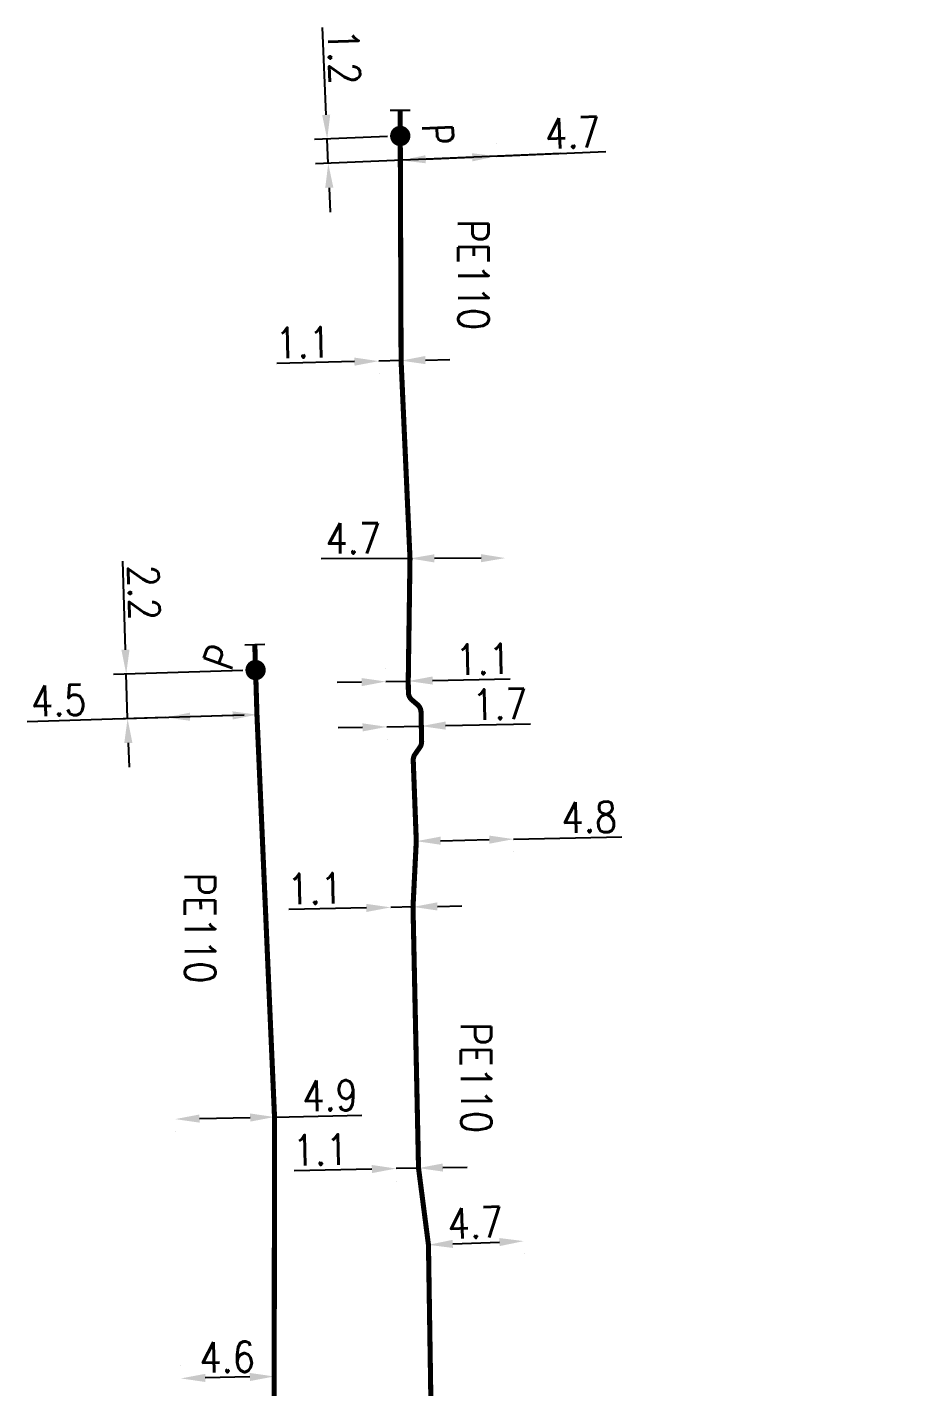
# Model space of a CAD drawing. Header units: millimetres. Extents: x 133989 to 135004, y 130988 to 132014.
# Drawn here: x 134098.9 to 134142.3, y 131514.5 to 131581.5 of the extents above; entities that cross this region are included whole.
import ezdxf
from ezdxf.enums import TextEntityAlignment as Align

# ---------------------------------------------------------------- set-up
doc = ezdxf.new("R2010")
doc.units = ezdxf.units.MM
doc.header["$PDMODE"] = 34
doc.linetypes.add('L_25_PE', pattern=[2000, 1000, 1000])
doc.layers.get('0').update_dxf_attribs({"linetype": 'CONTINUOUS'})
doc.layers.get('Defpoints').update_dxf_attribs({"linetype": 'CONTINUOUS'})
for name, color, linetype in [('L_150', 1, 'CONTINUOUS'), ('L_300', 7, 'CONTINUOUS'), ('L_340', 7, 'CONTINUOUS')]:
    doc.layers.add(name, color=color, linetype=linetype)
doc.styles.add('G_ROMANS', font='ROMANS.SHX', dxfattribs={"width": 0.75})
doc.styles.get("Standard").update_dxf_attribs({"font": 'romans.shx', "width": 0.85})
doc.dimstyles.get("Standard").update_dxf_attribs({"dimtxt": 1.5, "dimasz": 1.2, "dimexe": 0.625, "dimexo": 0.625, "dimgap": 0.25, "dimtad": 1, "dimdec": 1, "dimzin": 0, "dimdsep": 46, "dimtxsty": 'Standard', "dimcen": -0.5, "dimadec": 0, "dimazin": 0, "dimtfac": 1, "dimtdec": 1, "dimtmove": 0, "dimatfit": 3, "dimfxl": 0, "dimtolj": 1, "dimtzin": 0, "dimarcsym": 0})

# ---------------------------------------------------------------- blocks, each defined once
blk = doc.blocks.new('*D146')
at = {"layer": 'Defpoints', "color": 0, "linetype": 'Continuous', "transparency": 16777216}
for p in [(134118.659, 131521.503), (134123.355, 131521.687), (134123.355, 131521.687)]:
    blk.add_point(p, dxfattribs=at)
at = {"layer": 'L_150', "color": 0, "linetype": 'Continuous', "lineweight": -2, "transparency": 16777216}
for p, q in [((134119.858, 131521.55), (134122.156, 131521.64)), ((134118.683, 131520.879), (134118.683, 131520.879)), ((134123.379, 131521.062), (134123.379, 131521.062))]:
    blk.add_line(p, q, dxfattribs=at)
at = {"layer": 'L_150', "color": 0, "linetype": 'Continuous', "transparency": 16777216}
for points in [[(134119.85, 131521.75), (134119.865, 131521.35), (134118.659, 131521.503)], [(134122.148, 131521.84), (134122.164, 131521.44), (134123.355, 131521.687)]]:
    blk.add_solid(points, dxfattribs=at)
at = {"layer": 'L_150', "color": 0, "linetype": 'Continuous', "transparency": 16777216, "insert": (134120.968, 131522.594), "char_height": 1.5, "attachment_point": 5, "rotation": 2.2408}
blk.add_mtext('\\A1;4.7', dxfattribs=at)
blk = doc.blocks.new('*D147')
at = {"layer": 'Defpoints', "color": 0, "linetype": 'Continuous', "transparency": 16777216}
for p in [(134117.07, 131525.264), (134117.07, 131525.264), (134118.17, 131525.287)]:
    blk.add_point(p, dxfattribs=at)
at = {"layer": 'L_150', "color": 0, "linetype": 'Continuous', "lineweight": -2, "transparency": 16777216}
for p, q in [((134118.17, 131525.287), (134117.07, 131525.264)), ((134119.37, 131525.313), (134120.569, 131525.338)), ((134115.87, 131525.239), (134112.046, 131525.158)), ((134117.083, 131524.639), (134117.083, 131524.639)), ((134118.183, 131524.663), (134118.183, 131524.663))]:
    blk.add_line(p, q, dxfattribs=at)
at = {"layer": 'L_150', "color": 0, "linetype": 'Continuous', "transparency": 16777216}
for points in [[(134115.866, 131525.439), (134115.875, 131525.039), (134117.07, 131525.264)], [(134119.365, 131525.513), (134119.374, 131525.113), (134118.17, 131525.287)]]:
    blk.add_solid(points, dxfattribs=at)
at = {"layer": 'L_150', "color": 0, "linetype": 'Continuous', "transparency": 16777216, "insert": (134113.337, 131526.186), "char_height": 1.5, "attachment_point": 5, "rotation": 1.20938}
blk.add_mtext('\\A1;1.1', dxfattribs=at)
blk = doc.blocks.new('*D148')
at = {"layer": 'Defpoints', "color": 0, "linetype": 'Continuous', "transparency": 16777216}
for p in [(134116.798, 131538.136), (134116.798, 131538.136), (134117.898, 131538.159)]:
    blk.add_point(p, dxfattribs=at)
at = {"layer": 'L_150', "color": 0, "linetype": 'Continuous', "lineweight": -2, "transparency": 16777216}
for p, q in [((134115.599, 131538.11), (134111.774, 131538.03)), ((134117.898, 131538.159), (134116.798, 131538.136)), ((134119.098, 131538.184), (134120.298, 131538.21))]:
    blk.add_line(p, q, dxfattribs=at)
at = {"layer": 'L_150', "color": 0, "linetype": 'Continuous', "transparency": 16777216}
for points in [[(134115.594, 131538.31), (134115.603, 131537.91), (134116.798, 131538.136)], [(134119.094, 131538.384), (134119.102, 131537.984), (134117.898, 131538.159)]]:
    blk.add_solid(points, dxfattribs=at)
at = {"layer": 'L_150', "color": 0, "linetype": 'Continuous', "transparency": 16777216, "insert": (134113.066, 131539.057), "char_height": 1.5, "attachment_point": 5, "rotation": 1.20938}
blk.add_mtext('\\A1;1.1', dxfattribs=at)
blk = doc.blocks.new('*D149')
at = {"layer": 'Defpoints', "color": 0, "linetype": 'Continuous', "transparency": 16777216}
for p in [(134116.611, 131547.034), (134116.611, 131547.034), (134118.307, 131547.07)]:
    blk.add_point(p, dxfattribs=at)
at = {"layer": 'L_150', "color": 0, "linetype": 'Continuous', "lineweight": -2, "transparency": 16777216}
for p, q in [((134115.411, 131547.009), (134114.211, 131546.984)), ((134116.611, 131547.034), (134118.307, 131547.07)), ((134119.507, 131547.095), (134123.695, 131547.184)), ((134116.624, 131546.409), (134116.624, 131546.409))]:
    blk.add_line(p, q, dxfattribs=at)
at = {"layer": 'L_150', "color": 0, "linetype": 'Continuous', "transparency": 16777216}
for points in [[(134115.407, 131547.209), (134115.415, 131546.809), (134116.611, 131547.034)], [(134119.503, 131547.295), (134119.511, 131546.895), (134118.307, 131547.07)]]:
    blk.add_solid(points, dxfattribs=at)
at = {"layer": 'L_150', "color": 0, "linetype": 'Continuous', "transparency": 16777216, "insert": (134122.18, 131548.152), "char_height": 1.5, "attachment_point": 5, "rotation": 1.20938}
blk.add_mtext('\\A1;1.7', dxfattribs=at)
blk = doc.blocks.new('*D150')
at = {"layer": 'Defpoints', "color": 0, "linetype": 'Continuous', "transparency": 16777216}
for p in [(134116.563, 131549.266), (134116.563, 131549.266), (134117.663, 131549.291)]:
    blk.add_point(p, dxfattribs=at)
at = {"layer": 'L_150', "color": 0, "linetype": 'Continuous', "lineweight": -2, "transparency": 16777216}
for p, q in [((134116.549, 131549.891), (134116.549, 131549.891)), ((134117.649, 131549.916), (134117.649, 131549.916)), ((134118.862, 131549.318), (134122.686, 131549.403)), ((134115.363, 131549.24), (134114.163, 131549.213)), ((134116.563, 131549.266), (134117.663, 131549.291))]:
    blk.add_line(p, q, dxfattribs=at)
at = {"layer": 'L_150', "color": 0, "linetype": 'Continuous', "transparency": 16777216}
for points in [[(134115.359, 131549.44), (134115.368, 131549.04), (134116.563, 131549.266)], [(134118.858, 131549.518), (134118.867, 131549.118), (134117.663, 131549.291)]]:
    blk.add_solid(points, dxfattribs=at)
at = {"layer": 'L_150', "color": 0, "linetype": 'Continuous', "transparency": 16777216, "insert": (134121.352, 131550.373), "char_height": 1.5, "attachment_point": 5, "rotation": 1.27826}
blk.add_mtext('\\A1;1.1', dxfattribs=at)
blk = doc.blocks.new('*D151')
at = {"layer": 'Defpoints', "color": 0, "linetype": 'Continuous', "transparency": 16777216}
for p in [(134117.749, 131555.334), (134122.449, 131555.353), (134122.449, 131555.353)]:
    blk.add_point(p, dxfattribs=at)
at = {"layer": 'L_150', "color": 0, "linetype": 'Continuous', "lineweight": -2, "transparency": 16777216}
for p, q in [((134117.749, 131555.334), (134113.378, 131555.317)), ((134121.249, 131555.348), (134118.949, 131555.339))]:
    blk.add_line(p, q, dxfattribs=at)
at = {"layer": 'L_150', "color": 0, "linetype": 'Continuous', "transparency": 16777216}
for points in [[(134118.948, 131555.539), (134118.95, 131555.139), (134117.749, 131555.334)], [(134121.248, 131555.548), (134121.25, 131555.148), (134122.449, 131555.353)]]:
    blk.add_solid(points, dxfattribs=at)
at = {"layer": 'L_150', "color": 0, "linetype": 'Continuous', "transparency": 16777216, "insert": (134114.959, 131556.324), "char_height": 1.5, "attachment_point": 5, "rotation": 0.22569}
blk.add_mtext('\\A1;4.7', dxfattribs=at)
blk = doc.blocks.new('*D152')
at = {"layer": 'Defpoints', "color": 0, "linetype": 'Continuous', "transparency": 16777216}
for p in [(134116.21, 131565.06), (134116.21, 131565.06), (134117.31, 131565.085)]:
    blk.add_point(p, dxfattribs=at)
at = {"layer": 'L_150', "color": 0, "linetype": 'Continuous', "lineweight": -2, "transparency": 16777216}
for p, q in [((134115.011, 131565.034), (134111.187, 131564.948)), ((134117.31, 131565.085), (134116.21, 131565.06)), ((134118.51, 131565.112), (134119.71, 131565.138)), ((134116.224, 131564.436), (134116.224, 131564.436)), ((134117.324, 131564.46), (134117.324, 131564.46))]:
    blk.add_line(p, q, dxfattribs=at)
at = {"layer": 'L_150', "color": 0, "linetype": 'Continuous', "transparency": 16777216}
for points in [[(134115.006, 131565.234), (134115.015, 131564.834), (134116.21, 131565.06)], [(134118.505, 131565.312), (134118.514, 131564.912), (134117.31, 131565.085)]]:
    blk.add_solid(points, dxfattribs=at)
at = {"layer": 'L_150', "color": 0, "linetype": 'Continuous', "transparency": 16777216, "insert": (134112.477, 131565.977), "char_height": 1.5, "attachment_point": 5, "rotation": 1.27826}
blk.add_mtext('\\A1;1.1', dxfattribs=at)
blk = doc.blocks.new('*D153')
at = {"layer": 'Defpoints', "color": 0, "linetype": 'Continuous', "transparency": 16777216}
for p in [(134117.269, 131576.158), (134122.016, 131575.158), (134122.016, 131575.158)]:
    blk.add_point(p, dxfattribs=at)
at = {"layer": 'L_300', "color": 0, "linetype": 'Continuous', "lineweight": -2, "transparency": 16777216}
for p, q in [((134117.296, 131575.533), (134117.347, 131574.334)), ((134121.99, 131575.782), (134121.99, 131575.782)), ((134118.519, 131575.01), (134120.817, 131575.107)), ((134122.016, 131575.158), (134127.394, 131575.386))]:
    blk.add_line(p, q, dxfattribs=at)
at = {"layer": 'L_300', "color": 0, "linetype": 'Continuous', "transparency": 16777216}
for points in [[(134118.511, 131575.209), (134118.528, 131574.81), (134117.32, 131574.959)], [(134120.809, 131575.307), (134120.826, 131574.907), (134122.016, 131575.158)]]:
    blk.add_solid(points, dxfattribs=at)
at = {"layer": 'L_300', "color": 0, "linetype": 'Continuous', "transparency": 16777216, "insert": (134125.768, 131576.318), "char_height": 1.5, "attachment_point": 5, "rotation": 2.42991}
blk.add_mtext('\\A1;4.7', dxfattribs=at)
blk = doc.blocks.new('*D154')
at = {"layer": 'Defpoints', "color": 0, "linetype": 'Continuous', "transparency": 16777216}
for p in [(134117.269, 131576.158), (134125.81, 131575.319), (134113.72, 131574.806)]:
    blk.add_point(p, dxfattribs=at)
at = {"layer": 'L_300', "color": 0, "linetype": 'Continuous', "lineweight": -2, "transparency": 16777216}
for p, q in [((134113.618, 131577.204), (134113.436, 131581.51)), ((134116.645, 131576.131), (134113.045, 131575.978)), ((134113.72, 131574.806), (134113.669, 131576.005)), ((134125.186, 131575.293), (134113.096, 131574.779)), ((134113.771, 131573.607), (134113.822, 131572.408))]:
    blk.add_line(p, q, dxfattribs=at)
at = {"layer": 'L_300', "color": 0, "linetype": 'Continuous', "transparency": 16777216}
for points in [[(134113.818, 131577.212), (134113.418, 131577.195), (134113.669, 131576.005)], [(134113.971, 131573.616), (134113.571, 131573.599), (134113.72, 131574.806)]]:
    blk.add_solid(points, dxfattribs=at)
at = {"layer": 'L_300', "color": 0, "linetype": 'Continuous', "transparency": 16777216, "insert": (134114.498, 131580.059), "char_height": 1.5, "attachment_point": 5, "rotation": 272.42991}
blk.add_mtext('\\A1;1.2', dxfattribs=at)
blk = doc.blocks.new('L_300_12')
at = {"color": 0, "linetype": 'Continuous', "const_width": 0.497, "flags": 128}
blk.add_lwpolyline([(-0.252, 0, 1), (0.252, 0, 1)], format="xyb", close=True, dxfattribs=at)
at = {"color": 0, "linetype": 'Continuous', "style": 'G_ROMANS', "width": 0.75}
blk.add_text('P', height=1.5, dxfattribs=at).set_placement((0, 1.85), align=Align.MIDDLE)
at = {"color": 0, "linetype": 'Continuous', "width": 0.75, "flags": 3}
for tag, p in [('DEF_LEG', (0, -5)), ('DEF_COUP', (0, -7.5)), ('DEF_TYPE', (0, -10))]:
    blk.add_attdef(tag, text='', height=1.2, dxfattribs=at).set_placement(p, align=Align.MIDDLE)
blk = doc.blocks.new('L_340_07')
at = {"color": 0, "linetype": 'Continuous', "const_width": 0.25, "flags": 128}
blk.add_lwpolyline([(0, 0), (1.25, 0)], dxfattribs=at)
at = {"color": 0, "linetype": 'Continuous', "flags": 128}
blk.add_lwpolyline([(1.25, -0.5), (1.25, 0.5)], dxfattribs=at)
at = {"color": 0, "linetype": 'Continuous', "width": 0.75, "flags": 3}
for tag, p in [('DEF_LEG', (0.723, -3.465)), ('DEF_COUP', (0.723, -5.965)), ('DEF_TYPE', (0.723, -8.465))]:
    blk.add_attdef(tag, text='', height=1.2, dxfattribs=at).set_placement(p, align=Align.MIDDLE)
blk = doc.blocks.new('*D155')
at = {"layer": 'Defpoints', "color": 0, "linetype": 'Continuous', "transparency": 16777216}
for p in [(134110.139, 131549.833), (134103.829, 131547.438), (134110.206, 131547.634)]:
    blk.add_point(p, dxfattribs=at)
at = {"layer": 'L_300', "color": 0, "linetype": 'Continuous', "lineweight": -2, "transparency": 16777216}
for p, q in [((134103.725, 131550.837), (134103.591, 131555.206)), ((134109.514, 131549.813), (134103.137, 131549.618)), ((134103.829, 131547.438), (134103.762, 131549.637)), ((134109.581, 131547.615), (134103.204, 131547.419)), ((134103.866, 131546.239), (134103.902, 131545.04))]:
    blk.add_line(p, q, dxfattribs=at)
at = {"layer": 'L_300', "color": 0, "linetype": 'Continuous', "transparency": 16777216}
for points in [[(134103.925, 131550.843), (134103.525, 131550.831), (134103.762, 131549.637)], [(134104.066, 131546.245), (134103.666, 131546.233), (134103.829, 131547.438)]]:
    blk.add_solid(points, dxfattribs=at)
at = {"layer": 'L_300', "color": 0, "linetype": 'Continuous', "transparency": 16777216, "insert": (134104.639, 131553.652), "char_height": 1.5, "attachment_point": 5, "rotation": 271.75278}
blk.add_mtext('\\A1;2.2', dxfattribs=at)
blk = doc.blocks.new('*D156')
at = {"layer": 'Defpoints', "color": 0, "linetype": 'Continuous', "transparency": 16777216}
for p in [(134105.708, 131547.496), (134105.708, 131547.496), (134110.206, 131547.634)]:
    blk.add_point(p, dxfattribs=at)
at = {"layer": 'L_150', "color": 0, "linetype": 'Continuous', "lineweight": -2, "transparency": 16777216}
for p, q in [((134105.708, 131547.496), (134098.882, 131547.287)), ((134109.006, 131547.597), (134106.907, 131547.533))]:
    blk.add_line(p, q, dxfattribs=at)
at = {"layer": 'L_150', "color": 0, "linetype": 'Continuous', "transparency": 16777216}
for points in [[(134106.901, 131547.733), (134106.914, 131547.333), (134105.708, 131547.496)], [(134109, 131547.797), (134109.013, 131547.397), (134110.206, 131547.634)]]:
    blk.add_solid(points, dxfattribs=at)
at = {"layer": 'L_150', "color": 0, "linetype": 'Continuous', "transparency": 16777216, "insert": (134100.436, 131548.335), "char_height": 1.5, "attachment_point": 5, "rotation": 1.75278}
blk.add_mtext('\\A1;4.5', dxfattribs=at)
blk = doc.blocks.new('*D157')
at = {"layer": 'Defpoints', "color": 0, "linetype": 'Continuous', "transparency": 16777216}
for p in [(134106.173, 131527.701), (134106.173, 131527.701), (134111.072, 131527.803)]:
    blk.add_point(p, dxfattribs=at)
at = {"layer": 'L_150', "color": 0, "linetype": 'Continuous', "lineweight": -2, "transparency": 16777216}
for p, q in [((134107.373, 131527.726), (134109.872, 131527.778)), ((134111.072, 131527.803), (134115.382, 131527.893)), ((134106.186, 131527.076), (134106.186, 131527.076))]:
    blk.add_line(p, q, dxfattribs=at)
at = {"layer": 'L_150', "color": 0, "linetype": 'Continuous', "transparency": 16777216}
for points in [[(134107.369, 131527.926), (134107.377, 131527.526), (134106.173, 131527.701)], [(134109.868, 131527.978), (134109.876, 131527.578), (134111.072, 131527.803)]]:
    blk.add_solid(points, dxfattribs=at)
at = {"layer": 'L_150', "color": 0, "linetype": 'Continuous', "transparency": 16777216, "insert": (134113.806, 131528.861), "char_height": 1.5, "attachment_point": 5, "rotation": 1.19633}
blk.add_mtext('\\A1;4.9', dxfattribs=at)
blk = doc.blocks.new('*D158')
at = {"layer": 'Defpoints', "color": 0, "linetype": 'Continuous', "transparency": 16777216}
for p in [(134106.458, 131514.919), (134106.458, 131514.919), (134111.057, 131515.015)]:
    blk.add_point(p, dxfattribs=at)
at = {"layer": 'L_150', "color": 0, "linetype": 'Continuous', "lineweight": -2, "transparency": 16777216}
for p, q in [((134106.445, 131515.544), (134106.445, 131515.544)), ((134111.044, 131515.64), (134111.044, 131515.64)), ((134109.857, 131514.99), (134107.658, 131514.944))]:
    blk.add_line(p, q, dxfattribs=at)
at = {"layer": 'L_150', "color": 0, "linetype": 'Continuous', "transparency": 16777216}
for points in [[(134109.853, 131515.19), (134109.861, 131514.79), (134111.057, 131515.015)], [(134107.654, 131515.144), (134107.662, 131514.744), (134106.458, 131514.919)]]:
    blk.add_solid(points, dxfattribs=at)
at = {"layer": 'L_150', "color": 0, "linetype": 'Continuous', "transparency": 16777216, "insert": (134108.737, 131515.967), "char_height": 1.5, "attachment_point": 5, "rotation": 1.19633}
blk.add_mtext('\\A1;4.6', dxfattribs=at)
blk = doc.blocks.new('*D192')
at = {"layer": 'Defpoints', "color": 0, "linetype": 'Continuous', "transparency": 16777216}
for p in [(134118.059, 131541.401), (134122.858, 131541.503), (134122.858, 131541.501)]:
    blk.add_point(p, dxfattribs=at)
at = {"layer": 'L_150', "color": 0, "linetype": 'Continuous', "lineweight": -2, "transparency": 16777216}
for p, q in [((134119.259, 131541.424), (134121.658, 131541.475)), ((134122.858, 131541.501), (134128.191, 131541.615)), ((134118.072, 131540.776), (134118.072, 131540.774)), ((134122.871, 131540.878), (134122.871, 131540.876))]:
    blk.add_line(p, q, dxfattribs=at)
at = {"layer": 'L_150', "color": 0, "linetype": 'Continuous', "transparency": 16777216}
for points in [[(134119.255, 131541.624), (134119.263, 131541.224), (134118.059, 131541.398)], [(134121.654, 131541.675), (134121.663, 131541.275), (134122.858, 131541.501)]]:
    blk.add_solid(points, dxfattribs=at)
at = {"layer": 'L_150', "color": 0, "linetype": 'Continuous', "transparency": 16777216, "insert": (134126.585, 131542.581), "char_height": 1.5, "attachment_point": 5, "rotation": 1.22278}
blk.add_mtext('\\A1;4.8', dxfattribs=at)

msp = doc.modelspace()

# ---------------------------------------------------------------- linework, layer by layer
at = {"layer": 'L_150', "linetype": 'L_25_PE', "flags": 128}
msp.add_lwpolyline([(134117.269, 131576.158, 0.25, 0.25, 0), (134117.31, 131565.085, 0.25, 0.25, 0), (134117.749, 131555.334, 0.25, 0.25, 0), (134117.663, 131549.291, 0.25, 0.25, 0), (134117.671, 131548.731, 0.25, 0.25, 0.216873), (134117.848, 131548.356, 0.25, 0.25, 0), (134118.115, 131548.131, 0.25, 0.25, -0.21529), (134118.293, 131547.759, 0.25, 0.25, 0), (134118.323, 131546.318, 0.25, 0.25, -0.158903), (134118.233, 131546.021, 0.25, 0.25, 0), (134117.998, 131545.684, 0.25, 0.25, 0.15316), (134117.908, 131545.398, 0.25, 0.25, 0), (134118.059, 131541.401, 0.25, 0.25, 0), (134117.898, 131538.159, 0.25, 0.25, 0), (134118.17, 131525.287, 0.25, 0.25, 0), (134118.659, 131521.503, 0.25, 0.25, 0), (134118.816, 131511.421, 0.25, 0.25, 0.277276), (134119.088, 131510.984, 0.25, 0.25, 0), (134119.131, 131510.962, 0.25, 0.25, -0.279722), (134119.403, 131510.521, 0.25, 0.25, 0), (134119.41, 131509.441, 0.25, 0.25, -0.115459), (134119.36, 131509.219, 0.25, 0.25, 0), (134119.171, 131508.832, 0.25, 0.25, 0.122527), (134119.121, 131508.596, 0.25, 0.25, 0), (134119.146, 131507.86, 0.25, 0.25, 0), (134118.748, 131502.335, 0.25, 0.25, 0), (134119.26, 131494.17, 0.25, 0.25, 0), (134119.111, 131490.947, 0.25, 0.25, 0), (134119.796, 131474.186, 0.25, 0.25, 0), (134119.911, 131469.137, 0.25, 0.25, 0), (134119.925, 131468.635, 0.25, 0.25, 0), (134129.804, 131468.564, 0.25, 0.25, 0), (134137.762, 131468.773, 0.25, 0.25, 0), (134141.462, 131468.835, 0.25, 0.25, 0), (134141.92, 131456.89, 0.25, 0.25, 0), (134142.16, 131449.665, 0, 0, 0)], format="xyseb", dxfattribs=at)
at = {"layer": 'L_150', "linetype": 'L_25_PE', "const_width": 0.25, "flags": 128}
msp.add_lwpolyline([(134110.139, 131549.833), (134110.206, 131547.634), (134111.072, 131527.803), (134111.057, 131515.015), (134111.058, 131508.984, -0.187913), (134110.927, 131508.646), (134110.579, 131508.267, 0.193588), (134110.447, 131507.918), (134110.46, 131507.347), (134110.471, 131506.843, 0.213247), (134110.646, 131506.474), (134111.056, 131506.123, -0.207), (134111.23, 131505.766), (134111.481, 131500.308), (134111.964, 131482.926), (134111.646, 131468.998), (134111.507, 131462.897), (134110.325, 131460.96), (134108.551, 131460.934), (134108.176, 131460.931)], format="xyb", dxfattribs=at)

# ---------------------------------------------------------------- block references
at = {"layer": 'L_300'}
for p, rotation in [((134117.269, 131576.158), 272.7356288609654), ((134110.139, 131549.833), 69.76510966641587)]:
    msp.add_blockref('L_300_12', p, dxfattribs=dict(at, rotation=rotation))
at = {"layer": 'L_340'}
for p, rotation in [((134117.269, 131576.158), 90.21109733230307), ((134110.139, 131549.833), 91.75278313809397)]:
    msp.add_blockref('L_340_07', p, dxfattribs=dict(at, rotation=rotation))

# ---------------------------------------------------------------- texts
at = {"layer": 'L_150', "linetype": 'Continuous', "width": 0.85}
for p in [(134120.111, 131572.049), (134106.641, 131539.848), (134120.249, 131532.472)]:
    msp.add_text('PE110', height=1.5, rotation=270.2111, dxfattribs=at).set_placement(p)

# ---------------------------------------------------------------- dimensions: what is measured, and where the dimension line sits
at = {"layer": 'L_150', "linetype": 'Continuous'}
for base, p1, p2, angle, picture, middle in [((134116.21, 131565.06), (134117.31, 131565.085), (134116.21, 131565.06), 1.27826, '*D152', (134112.499, 131564.978)), ((134122.449, 131555.353), (134117.749, 131555.334), (134122.449, 131555.353), 180.22569, '*D151', (134114.963, 131555.324)), ((134116.563, 131549.266), (134117.663, 131549.291), (134116.563, 131549.266), 1.27826, '*D150', (134121.374, 131549.374)), ((134105.708, 131547.496), (134110.206, 131547.634), (134105.708, 131547.496), 1.75278, '*D156', (134100.467, 131547.336)), ((134116.611, 131547.034), (134118.307, 131547.07), (134116.611, 131547.034), 1.20938, '*D149', (134122.201, 131547.152)), ((134122.858, 131541.501), (134118.059, 131541.401), (134122.858, 131541.503), 181.22278, '*D192', (134126.606, 131541.581)), ((134116.798, 131538.136), (134117.898, 131538.159), (134116.798, 131538.136), 1.20938, '*D148', (134113.087, 131538.057)), ((134106.173, 131527.701), (134111.072, 131527.803), (134106.173, 131527.701), 1.19633, '*D157', (134113.827, 131527.861)), ((134117.07, 131525.264), (134118.17, 131525.287), (134117.07, 131525.264), 1.20938, '*D147', (134113.358, 131525.186)), ((134123.355, 131521.687), (134118.659, 131521.503), (134123.355, 131521.687), 182.2408, '*D146', (134121.007, 131521.595)), ((134106.458, 131514.919), (134111.057, 131515.015), (134106.458, 131514.919), 1.19633, '*D158', (134108.757, 131514.967))]:
    dim = msp.add_linear_dim(base=base, p1=p1, p2=p2, angle=angle, dimstyle='Standard', dxfattribs=at)
    dim.commit()
    dim.dimension.update_dxf_attribs({"geometry": picture, "text_midpoint": middle, "dimtype": 160})
at = {"layer": 'L_300', "linetype": 'Continuous'}
for base, p1, p2, angle, picture, middle in [((134113.72, 131574.806), (134117.269, 131576.158), (134125.81, 131575.319), 92.42991, '*D154', (134113.499, 131580.016)), ((134122.016, 131575.158), (134117.269, 131576.158), (134122.016, 131575.158), 182.42991, '*D153', (134125.81, 131575.319)), ((134103.829, 131547.438), (134110.139, 131549.833), (134110.206, 131547.634), 91.75278, '*D155', (134103.64, 131553.621))]:
    dim = msp.add_linear_dim(base=base, p1=p1, p2=p2, angle=angle, dimstyle='Standard', dxfattribs=at)
    dim.commit()
    dim.dimension.update_dxf_attribs({"geometry": picture, "text_midpoint": middle, "dimtype": 160})

doc.saveas('drawing.dxf')
